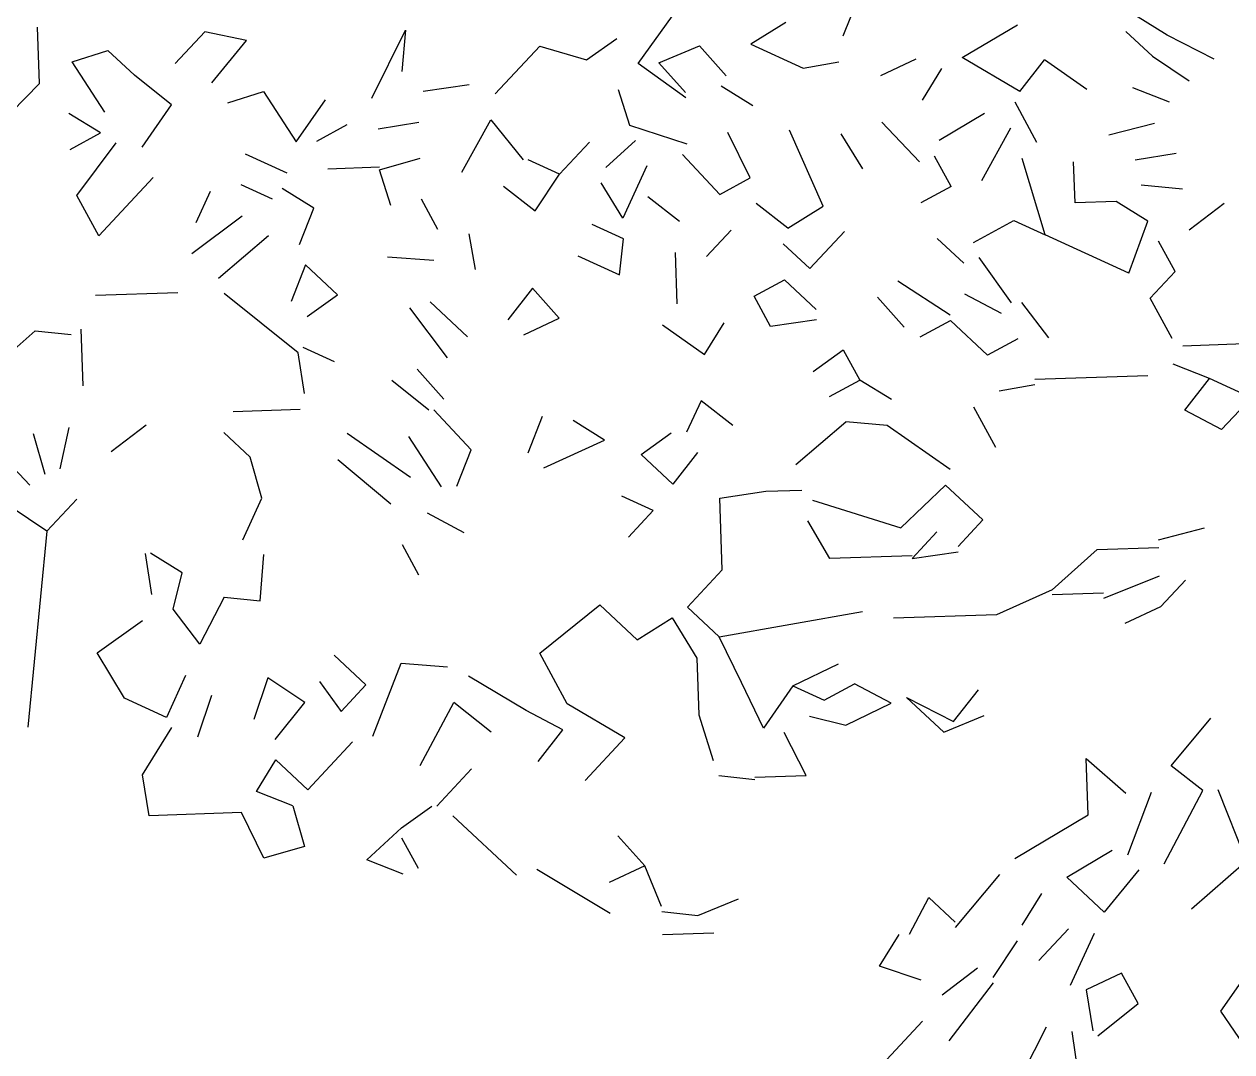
# Model space of a CAD drawing. Header units: metres. Extents: x 10 to 239, y 2 to 253.
# Drawn here: x 14.069 to 15.337, y 182.472 to 183.55 of the extents above; entities that cross this region are included whole.
import ezdxf

# ---------------------------------------------------------------- set-up
doc = ezdxf.new("R2010")
doc.units = ezdxf.units.M
doc.header["$MEASUREMENT"] = 0
doc.layers.add('bloques ARBOLES', color=7, linetype='Continuous', true_color=0xb8d897)

# ---------------------------------------------------------------- blocks, each defined once
blk = doc.blocks.new('arb-alz-77')
at = {"layer": 'bloques ARBOLES', "linetype": 'Continuous'}
for p, q in [((-3.4839, 6.1968), (-3.438, 6.3104)), ((-3.4839, 6.1968), (-3.438, 6.3104)), ((-3.4839, 6.1968), (-3.438, 6.3104)), ((-3.9801, 6.1302), (-3.8966, 6.2451)), ((-3.9801, 6.1302), (-3.8966, 6.2451)), ((-3.6221, 6.2295), (-3.7076, 6.1768)), ((-3.6221, 6.2295), (-3.7076, 6.1768)), ((-2.6992, 6.1984), (-2.7757, 6.2457)), ((-2.6992, 6.1984), (-2.7757, 6.2457)), ((-5.4293, 6.0812), (-5.434, 6.2182)), ((-5.4293, 6.0812), (-5.434, 6.2182)), ((-5.101, 6.1298), (-5.029, 6.2068)), ((-5.101, 6.1298), (-5.029, 6.2068)), ((-5.101, 6.1298), (-5.029, 6.2068)), ((-5.101, 6.1298), (-5.029, 6.2068)), ((-5.101, 6.1298), (-5.029, 6.2068)), ((-5.101, 6.1298), (-5.029, 6.2068)), ((-5.101, 6.1298), (-5.029, 6.2068)), ((-4.9285, 6.1854), (-5.029, 6.2068)), ((-4.9285, 6.1854), (-5.029, 6.2068)), ((-4.9285, 6.1854), (-5.029, 6.2068)), ((-4.9285, 6.1854), (-5.029, 6.2068)), ((-4.9285, 6.1854), (-5.029, 6.2068)), ((-4.9285, 6.1854), (-5.029, 6.2068)), ((-4.6248, 6.0461), (-4.5432, 6.2108)), ((-4.6248, 6.0461), (-4.5432, 6.2108)), ((-4.5432, 6.2108), (-4.5523, 6.1108)), ((-3.1957, 6.1442), (-3.0614, 6.2234)), ((-3.1957, 6.1442), (-3.0614, 6.2234)), ((-3.1957, 6.1442), (-3.0614, 6.2234)), ((-2.7349, 6.1474), (-2.7993, 6.2075)), ((-5.0122, 6.0829), (-4.9285, 6.1854)), ((-4.3262, 6.0562), (-4.218, 6.1719)), ((-4.3262, 6.0562), (-4.218, 6.1719)), ((-4.3262, 6.0562), (-4.218, 6.1719)), ((-4.218, 6.1719), (-4.1049, 6.1384)), ((-4.1049, 6.1384), (-4.0318, 6.1907)), ((-4.1049, 6.1384), (-4.0318, 6.1907)), ((-4.1049, 6.1384), (-4.0318, 6.1907)), ((-4.1049, 6.1384), (-4.0318, 6.1907)), ((-3.9303, 6.1318), (-3.8319, 6.1726)), ((-3.9303, 6.1318), (-3.8319, 6.1726)), ((-3.9303, 6.1318), (-3.8319, 6.1726)), ((-3.9303, 6.1318), (-3.8319, 6.1726)), ((-3.9303, 6.1318), (-3.8319, 6.1726)), ((-3.8319, 6.1726), (-3.7673, 6.1001)), ((-3.8319, 6.1726), (-3.7673, 6.1001)), ((-3.7076, 6.1768), (-3.5809, 6.1188)), ((-2.5852, 6.14), (-2.6992, 6.1984)), ((-2.5852, 6.14), (-2.6992, 6.1984)), ((-5.3501, 6.1337), (-5.264, 6.1617)), ((-5.3501, 6.1337), (-5.264, 6.1617)), ((-5.3501, 6.1337), (-5.264, 6.1617)), ((-5.1997, 6.1014), (-5.264, 6.1617)), ((-5.1997, 6.1014), (-5.264, 6.1617)), ((-5.1997, 6.1014), (-5.264, 6.1617)), ((-3.056, 6.0617), (-3.1957, 6.1442)), ((-3.056, 6.0617), (-3.1957, 6.1442)), ((-3.056, 6.0617), (-3.1957, 6.1442)), ((-3.056, 6.0617), (-3.1957, 6.1442)), ((-3.056, 6.0617), (-3.1957, 6.1442)), ((-2.7349, 6.1474), (-2.6457, 6.0882)), ((-2.7349, 6.1474), (-2.6457, 6.0882)), ((-5.2714, 6.0119), (-5.3501, 6.1337)), ((-5.2714, 6.0119), (-5.3501, 6.1337)), ((-5.2714, 6.0119), (-5.3501, 6.1337)), ((-5.2714, 6.0119), (-5.3501, 6.1337)), ((-5.2714, 6.0119), (-5.3501, 6.1337)), ((-3.865, 6.0469), (-3.9801, 6.1302)), ((-3.865, 6.0469), (-3.9801, 6.1302)), ((-3.865, 6.0469), (-3.9801, 6.1302)), ((-3.865, 6.0469), (-3.9801, 6.1302)), ((-3.8654, 6.0593), (-3.9303, 6.1318)), ((-3.5809, 6.1188), (-3.4943, 6.1342)), ((-3.5809, 6.1188), (-3.4943, 6.1342)), ((-3.5809, 6.1188), (-3.4943, 6.1342)), ((-3.5809, 6.1188), (-3.4943, 6.1342)), ((-3.5809, 6.1188), (-3.4943, 6.1342)), ((-3.5809, 6.1188), (-3.4943, 6.1342)), ((-3.3076, 6.1405), (-3.3936, 6.1001)), ((-3.3076, 6.1405), (-3.3936, 6.1001)), ((-3.2919, 6.0413), (-3.2446, 6.1177)), ((-3.2919, 6.0413), (-3.2446, 6.1177)), ((-3.2919, 6.0413), (-3.2446, 6.1177)), ((-3.2919, 6.0413), (-3.2446, 6.1177)), ((-3.056, 6.0617), (-2.9963, 6.1385)), ((-2.8941, 6.0672), (-2.9963, 6.1385)), ((-2.8941, 6.0672), (-2.9963, 6.1385)), ((-2.8941, 6.0672), (-2.9963, 6.1385)), ((-2.8941, 6.0672), (-2.9963, 6.1385)), ((-2.8941, 6.0672), (-2.9963, 6.1385)), ((-2.8941, 6.0672), (-2.9963, 6.1385)), ((-2.8941, 6.0672), (-2.9963, 6.1385)), ((-5.11, 6.0298), (-5.1997, 6.1014)), ((-5.11, 6.0298), (-5.1997, 6.1014)), ((-5.5559, 5.9524), (-5.4293, 6.0812)), ((-5.5559, 5.9524), (-5.4293, 6.0812)), ((-5.5559, 5.9524), (-5.4293, 6.0812)), ((-4.9732, 6.0344), (-4.8869, 6.0623)), ((-4.9732, 6.0344), (-4.8869, 6.0623)), ((-4.9732, 6.0344), (-4.8869, 6.0623)), ((-4.9732, 6.0344), (-4.8869, 6.0623)), ((-4.9732, 6.0344), (-4.8869, 6.0623)), ((-4.9732, 6.0344), (-4.8869, 6.0623)), ((-4.9732, 6.0344), (-4.8869, 6.0623)), ((-4.8869, 6.0623), (-4.8081, 5.9403)), ((-4.8869, 6.0623), (-4.8081, 5.9403)), ((-4.5008, 6.0627), (-4.3892, 6.079)), ((-4.5008, 6.0627), (-4.3892, 6.079)), ((-4.5008, 6.0627), (-4.3892, 6.079)), ((-3.9998, 5.98), (-4.0276, 6.0663)), ((-3.9998, 5.98), (-4.0276, 6.0663)), ((-3.9998, 5.98), (-4.0276, 6.0663)), ((-3.9998, 5.98), (-4.0276, 6.0663)), ((-3.9998, 5.98), (-4.0276, 6.0663)), ((-3.7025, 6.0274), (-3.7788, 6.0747)), ((-3.7025, 6.0274), (-3.7788, 6.0747)), ((-3.7025, 6.0274), (-3.7788, 6.0747)), ((-2.6938, 6.0366), (-2.7822, 6.071)), ((-5.1813, 5.9277), (-5.11, 6.0298)), ((-4.8081, 5.9403), (-4.7367, 6.0423)), ((-4.8081, 5.9403), (-4.7367, 6.0423)), ((-4.8081, 5.9403), (-4.7367, 6.0423)), ((-4.8081, 5.9403), (-4.7367, 6.0423)), ((-3.0144, 5.9386), (-3.0675, 6.0364)), ((-3.0144, 5.9386), (-3.0675, 6.0364)), ((-5.2821, 5.9617), (-5.3586, 6.0089)), ((-5.2821, 5.9617), (-5.3586, 6.0089)), ((-3.1412, 6.0089), (-3.2511, 5.9431)), ((-4.7584, 5.9419), (-4.6849, 5.9818)), ((-4.7584, 5.9419), (-4.6849, 5.9818)), ((-4.7584, 5.9419), (-4.6849, 5.9818)), ((-4.7584, 5.9419), (-4.6849, 5.9818)), ((-4.6099, 5.9719), (-4.5107, 5.9878)), ((-4.407, 5.8667), (-4.3366, 5.9936)), ((-4.407, 5.8667), (-4.3366, 5.9936)), ((-4.407, 5.8667), (-4.3366, 5.9936)), ((-4.407, 5.8667), (-4.3366, 5.9936)), ((-4.3366, 5.9936), (-4.2586, 5.8966)), ((-4.3366, 5.9936), (-4.2586, 5.8966)), ((-3.8612, 5.935), (-3.9998, 5.98)), ((-3.8612, 5.935), (-3.9998, 5.98)), ((-3.5324, 5.7842), (-3.6133, 5.9683)), ((-3.5324, 5.7842), (-3.6133, 5.9683)), ((-3.5324, 5.7842), (-3.6133, 5.9683)), ((-3.2992, 5.8916), (-3.3898, 5.9882)), ((-3.2992, 5.8916), (-3.3898, 5.9882)), ((-3.1483, 5.8469), (-3.0779, 5.9738)), ((-3.1483, 5.8469), (-3.0779, 5.9738)), ((-3.1483, 5.8469), (-3.0779, 5.9738)), ((-3.1483, 5.8469), (-3.0779, 5.9738)), ((-3.1483, 5.8469), (-3.0779, 5.9738)), ((-3.1483, 5.8469), (-3.0779, 5.9738)), ((-2.8407, 5.9569), (-2.7296, 5.9856)), ((-2.8407, 5.9569), (-2.7296, 5.9856)), ((-2.8407, 5.9569), (-2.7296, 5.9856)), ((-5.3556, 5.9218), (-5.2821, 5.9617)), ((-5.3393, 5.8103), (-5.244, 5.9379)), ((-5.3393, 5.8103), (-5.244, 5.9379)), ((-5.3393, 5.8103), (-5.244, 5.9379)), ((-4.1702, 5.8622), (-4.0981, 5.9394)), ((-4.1702, 5.8622), (-4.0981, 5.9394)), ((-4.1702, 5.8622), (-4.0981, 5.9394)), ((-4.1702, 5.8622), (-4.0981, 5.9394)), ((-4.1702, 5.8622), (-4.0981, 5.9394)), ((-4.1702, 5.8622), (-4.0981, 5.9394)), ((-4.1702, 5.8622), (-4.0981, 5.9394)), ((-4.1702, 5.8622), (-4.0981, 5.9394)), ((-4.0586, 5.8785), (-3.9861, 5.9432)), ((-4.0586, 5.8785), (-3.9861, 5.9432)), ((-3.709, 5.8529), (-3.7626, 5.9631)), ((-3.709, 5.8529), (-3.7626, 5.9631)), ((-3.4357, 5.8746), (-3.4885, 5.9599)), ((-3.4357, 5.8746), (-3.4885, 5.9599)), ((-4.9316, 5.9113), (-4.8304, 5.8649)), ((-3.7824, 5.813), (-3.8729, 5.9096)), ((-3.7824, 5.813), (-3.8729, 5.9096)), ((-2.7763, 5.8968), (-2.6772, 5.9125)), ((-2.7763, 5.8968), (-2.6772, 5.9125)), ((-4.6067, 5.8786), (-4.7311, 5.8743)), ((-4.6067, 5.8786), (-4.7311, 5.8743)), ((-4.6067, 5.8786), (-4.7311, 5.8743)), ((-4.6065, 5.8724), (-4.5078, 5.9006)), ((-4.1702, 5.8622), (-4.2461, 5.897)), ((-4.1702, 5.8622), (-4.2461, 5.897)), ((-4.1702, 5.8622), (-4.2461, 5.897)), ((-3.9591, 5.8819), (-4.0171, 5.7552)), ((-3.9591, 5.8819), (-4.0171, 5.7552)), ((-3.9591, 5.8819), (-4.0171, 5.7552)), ((-3.9591, 5.8819), (-4.0171, 5.7552)), ((-3.2225, 5.832), (-3.2624, 5.9053)), ((-3.2225, 5.832), (-3.2624, 5.9053)), ((-3.2225, 5.832), (-3.2624, 5.9053)), ((-3.2225, 5.832), (-3.2624, 5.9053)), ((-2.9944, 5.7151), (-3.0505, 5.9)), ((-2.9944, 5.7151), (-3.0505, 5.9)), ((-2.9944, 5.7151), (-3.0505, 5.9)), ((-2.9944, 5.7151), (-3.0505, 5.9)), ((-2.9222, 5.7922), (-2.9256, 5.8918)), ((-2.9222, 5.7922), (-2.9256, 5.8918)), ((-5.154, 5.8539), (-5.2862, 5.7124)), ((-5.154, 5.8539), (-5.2862, 5.7124)), ((-5.154, 5.8539), (-5.2862, 5.7124)), ((-5.154, 5.8539), (-5.2862, 5.7124)), ((-5.154, 5.8539), (-5.2862, 5.7124)), ((-4.5788, 5.7861), (-4.6065, 5.8724)), ((-4.5788, 5.7861), (-4.6065, 5.8724)), ((-4.5788, 5.7861), (-4.6065, 5.8724)), ((-4.5788, 5.7861), (-4.6065, 5.8724)), ((-4.5788, 5.7861), (-4.6065, 5.8724)), ((-4.2294, 5.773), (-4.1702, 5.8622)), ((-3.7824, 5.813), (-3.709, 5.8529)), ((-3.7824, 5.813), (-3.709, 5.8529)), ((-3.7824, 5.813), (-3.709, 5.8529)), ((-5.0506, 5.7453), (-5.0158, 5.8211)), ((-5.0506, 5.7453), (-5.0158, 5.8211)), ((-5.0506, 5.7453), (-5.0158, 5.8211)), ((-5.0506, 5.7453), (-5.0158, 5.8211)), ((-4.8657, 5.8014), (-4.9415, 5.8361)), ((-4.8657, 5.8014), (-4.9415, 5.8361)), ((-4.8657, 5.8014), (-4.9415, 5.8361)), ((-4.8657, 5.8014), (-4.9415, 5.8361)), ((-4.8657, 5.8014), (-4.9415, 5.8361)), ((-4.8657, 5.8014), (-4.9415, 5.8361)), ((-4.7653, 5.7798), (-4.8416, 5.827)), ((-4.3063, 5.8327), (-4.2294, 5.773)), ((-4.3063, 5.8327), (-4.2294, 5.773)), ((-4.3063, 5.8327), (-4.2294, 5.773)), ((-4.3063, 5.8327), (-4.2294, 5.773)), ((-4.0171, 5.7552), (-4.0698, 5.8407)), ((-4.0171, 5.7552), (-4.0698, 5.8407)), ((-4.0171, 5.7552), (-4.0698, 5.8407)), ((-4.0171, 5.7552), (-4.0698, 5.8407)), ((-4.0171, 5.7552), (-4.0698, 5.8407)), ((-3.2225, 5.832), (-3.2959, 5.7922)), ((-3.2225, 5.832), (-3.2959, 5.7922)), ((-3.2225, 5.832), (-3.2959, 5.7922)), ((-3.2225, 5.832), (-3.2959, 5.7922)), ((-2.6619, 5.826), (-2.7618, 5.835)), ((-2.6619, 5.826), (-2.7618, 5.835)), ((-2.6619, 5.826), (-2.7618, 5.835)), ((-2.6619, 5.826), (-2.7618, 5.835)), ((-2.6619, 5.826), (-2.7618, 5.835)), ((-2.6619, 5.826), (-2.7618, 5.835)), ((-5.2862, 5.7124), (-5.3393, 5.8103)), ((-5.2862, 5.7124), (-5.3393, 5.8103)), ((-4.4647, 5.7277), (-4.5045, 5.8011)), ((-3.8799, 5.7474), (-3.9566, 5.8071)), ((-3.6177, 5.7314), (-3.6946, 5.7911)), ((-3.6177, 5.7314), (-3.6946, 5.7911)), ((-3.6177, 5.7314), (-3.6946, 5.7911)), ((-2.8228, 5.7956), (-2.9222, 5.7922)), ((-2.8228, 5.7956), (-2.9222, 5.7922)), ((-2.8228, 5.7956), (-2.9222, 5.7922)), ((-2.7463, 5.7483), (-2.8228, 5.7956)), ((-2.6459, 5.7269), (-2.561, 5.7919)), ((-2.6459, 5.7269), (-2.561, 5.7919)), ((-5.0605, 5.6701), (-4.939, 5.7615)), ((-5.0605, 5.6701), (-4.939, 5.7615)), ((-5.0605, 5.6701), (-4.939, 5.7615)), ((-4.7998, 5.6915), (-4.7653, 5.7798)), ((-4.7998, 5.6915), (-4.7653, 5.7798)), ((-4.7998, 5.6915), (-4.7653, 5.7798)), ((-3.6177, 5.7314), (-3.5324, 5.7842)), ((-3.6177, 5.7314), (-3.5324, 5.7842)), ((-3.6177, 5.7314), (-3.5324, 5.7842)), ((-3.6177, 5.7314), (-3.5324, 5.7842)), ((-3.6177, 5.7314), (-3.5324, 5.7842)), ((-4.0154, 5.7054), (-4.0914, 5.7403)), ((-4.0154, 5.7054), (-4.0914, 5.7403)), ((-3.1681, 5.6968), (-3.0702, 5.7499)), ((-3.1681, 5.6968), (-3.0702, 5.7499)), ((-3.1681, 5.6968), (-3.0702, 5.7499)), ((-3.1681, 5.6968), (-3.0702, 5.7499)), ((-3.1681, 5.6968), (-3.0702, 5.7499)), ((-3.1681, 5.6968), (-3.0702, 5.7499)), ((-3.1681, 5.6968), (-3.0702, 5.7499)), ((-3.0702, 5.7499), (-2.9944, 5.7151)), ((-3.0702, 5.7499), (-2.9944, 5.7151)), ((-2.7919, 5.6222), (-2.7463, 5.7483)), ((-2.7919, 5.6222), (-2.7463, 5.7483)), ((-2.7919, 5.6222), (-2.7463, 5.7483)), ((-2.7919, 5.6222), (-2.7463, 5.7483)), ((-2.7919, 5.6222), (-2.7463, 5.7483)), ((-2.7919, 5.6222), (-2.7463, 5.7483)), ((-2.7919, 5.6222), (-2.7463, 5.7483)), ((-2.7919, 5.6222), (-2.7463, 5.7483)), ((-2.7919, 5.6222), (-2.7463, 5.7483)), ((-2.7919, 5.6222), (-2.7463, 5.7483)), ((-2.7919, 5.6222), (-2.7463, 5.7483)), ((-4.9962, 5.61), (-4.8752, 5.7139)), ((-4.9962, 5.61), (-4.8752, 5.7139)), ((-4.9962, 5.61), (-4.8752, 5.7139)), ((-4.3742, 5.631), (-4.3895, 5.7177)), ((-4.3742, 5.631), (-4.3895, 5.7177)), ((-4.3742, 5.631), (-4.3895, 5.7177)), ((-4.3742, 5.631), (-4.3895, 5.7177)), ((-4.3742, 5.631), (-4.3895, 5.7177)), ((-4.3742, 5.631), (-4.3895, 5.7177)), ((-4.3742, 5.631), (-4.3895, 5.7177)), ((-4.3742, 5.631), (-4.3895, 5.7177)), ((-4.025, 5.618), (-4.0154, 5.7054)), ((-4.025, 5.618), (-4.0154, 5.7054)), ((-4.025, 5.618), (-4.0154, 5.7054)), ((-4.025, 5.618), (-4.0154, 5.7054)), ((-4.025, 5.618), (-4.0154, 5.7054)), ((-3.8147, 5.6625), (-3.7546, 5.7268)), ((-3.8147, 5.6625), (-3.7546, 5.7268)), ((-3.8147, 5.6625), (-3.7546, 5.7268)), ((-3.8147, 5.6625), (-3.7546, 5.7268)), ((-3.8147, 5.6625), (-3.7546, 5.7268)), ((-3.5645, 5.6335), (-3.4805, 5.7236)), ((-3.5645, 5.6335), (-3.4805, 5.7236)), ((-3.5645, 5.6335), (-3.4805, 5.7236)), ((-3.5645, 5.6335), (-3.4805, 5.7236)), ((-3.1913, 5.6462), (-3.2557, 5.7062)), ((-3.1913, 5.6462), (-3.2557, 5.7062)), ((-3.1913, 5.6462), (-3.2557, 5.7062)), ((-3.1913, 5.6462), (-3.2557, 5.7062)), ((-2.7919, 5.6222), (-2.9944, 5.7151)), ((-2.7919, 5.6222), (-2.9944, 5.7151)), ((-2.7919, 5.6222), (-2.9944, 5.7151)), ((-3.6289, 5.6937), (-3.5645, 5.6335)), ((-3.6289, 5.6937), (-3.5645, 5.6335)), ((-2.68, 5.626), (-2.7199, 5.6995)), ((-4.4746, 5.6527), (-4.587, 5.6613)), ((-4.1261, 5.6644), (-4.025, 5.618)), ((-3.8856, 5.548), (-3.8898, 5.6724)), ((-3.8856, 5.548), (-3.8898, 5.6724)), ((-3.8856, 5.548), (-3.8898, 5.6724)), ((-3.8856, 5.548), (-3.8898, 5.6724)), ((-3.8856, 5.548), (-3.8898, 5.6724)), ((-3.0759, 5.5504), (-3.1544, 5.6599)), ((-3.0759, 5.5504), (-3.1544, 5.6599)), ((-4.7855, 5.6422), (-4.8199, 5.5537)), ((-4.7855, 5.6422), (-4.8199, 5.5537)), ((-4.7084, 5.5699), (-4.7855, 5.6422)), ((-4.7084, 5.5699), (-4.7855, 5.6422)), ((-2.74, 5.5617), (-2.68, 5.626)), ((-4.2356, 5.5859), (-4.2953, 5.5092)), ((-4.2356, 5.5859), (-4.2953, 5.5092)), ((-4.1709, 5.5134), (-4.2356, 5.5859)), ((-3.6994, 5.5667), (-3.626, 5.6065)), ((-3.6994, 5.5667), (-3.626, 5.6065)), ((-3.6994, 5.5667), (-3.626, 5.6065)), ((-3.626, 5.6065), (-3.5488, 5.5344)), ((-3.626, 5.6065), (-3.5488, 5.5344)), ((-3.626, 5.6065), (-3.5488, 5.5344)), ((-3.626, 5.6065), (-3.5488, 5.5344)), ((-3.2244, 5.5205), (-3.3517, 5.6033)), ((-3.2244, 5.5205), (-3.3517, 5.6033)), ((-5.2938, 5.5689), (-5.0947, 5.5756)), ((-4.8033, 5.4297), (-4.9826, 5.5732)), ((-4.8033, 5.4297), (-4.9826, 5.5732)), ((-4.8033, 5.4297), (-4.9826, 5.5732)), ((-4.8033, 5.4297), (-4.9826, 5.5732)), ((-4.8033, 5.4297), (-4.9826, 5.5732)), ((-4.7813, 5.5177), (-4.7084, 5.5699)), ((-4.7813, 5.5177), (-4.7084, 5.5699)), ((-3.6595, 5.4932), (-3.6994, 5.5667)), ((-3.6595, 5.4932), (-3.6994, 5.5667)), ((-3.6595, 5.4932), (-3.6994, 5.5667)), ((-3.3356, 5.4917), (-3.4003, 5.5645)), ((-3.3356, 5.4917), (-3.4003, 5.5645)), ((-3.3356, 5.4917), (-3.4003, 5.5645)), ((-3.3356, 5.4917), (-3.4003, 5.5645)), ((-3.3356, 5.4917), (-3.4003, 5.5645)), ((-3.3356, 5.4917), (-3.4003, 5.5645)), ((-3.1001, 5.5247), (-3.1888, 5.5715)), ((-3.1001, 5.5247), (-3.1888, 5.5715)), ((-3.1001, 5.5247), (-3.1888, 5.5715)), ((-3.1001, 5.5247), (-3.1888, 5.5715)), ((-3.1001, 5.5247), (-3.1888, 5.5715)), ((-2.6869, 5.4638), (-2.74, 5.5617)), ((-2.6869, 5.4638), (-2.74, 5.5617)), ((-2.6869, 5.4638), (-2.74, 5.5617)), ((-4.4417, 5.417), (-4.5329, 5.5386)), ((-4.4417, 5.417), (-4.5329, 5.5386)), ((-4.4417, 5.417), (-4.5329, 5.5386)), ((-4.4836, 5.5527), (-4.3936, 5.4685)), ((-4.4836, 5.5527), (-4.3936, 5.4685)), ((-2.986, 5.4662), (-3.0511, 5.5512)), ((-4.2567, 5.4731), (-4.1709, 5.5134)), ((-4.2567, 5.4731), (-4.1709, 5.5134)), ((-3.8191, 5.4256), (-3.7718, 5.502)), ((-3.8191, 5.4256), (-3.7718, 5.502)), ((-3.548, 5.5096), (-3.6595, 5.4932)), ((-3.548, 5.5096), (-3.6595, 5.4932)), ((-3.2974, 5.4683), (-3.2241, 5.5079)), ((-3.2974, 5.4683), (-3.2241, 5.5079)), ((-3.2974, 5.4683), (-3.2241, 5.5079)), ((-3.134, 5.4239), (-3.2241, 5.5079)), ((-3.134, 5.4239), (-3.2241, 5.5079)), ((-3.134, 5.4239), (-3.2241, 5.5079)), ((-5.5129, 5.4182), (-5.4403, 5.483)), ((-5.4403, 5.483), (-5.3529, 5.4735)), ((-5.4403, 5.483), (-5.3529, 5.4735)), ((-5.4403, 5.483), (-5.3529, 5.4735)), ((-5.4403, 5.483), (-5.3529, 5.4735)), ((-5.4403, 5.483), (-5.3529, 5.4735)), ((-5.3237, 5.35), (-5.3284, 5.4867)), ((-5.3237, 5.35), (-5.3284, 5.4867)), ((-5.3237, 5.35), (-5.3284, 5.4867)), ((-3.9213, 5.497), (-3.8191, 5.4256)), ((-4.7153, 5.4077), (-4.7913, 5.4426)), ((-4.7153, 5.4077), (-4.7913, 5.4426)), ((-4.7153, 5.4077), (-4.7913, 5.4426)), ((-3.0606, 5.4637), (-3.134, 5.4239)), ((-2.5121, 5.4511), (-2.6614, 5.446)), ((-2.5121, 5.4511), (-2.6614, 5.446)), ((-4.7876, 5.3307), (-4.8033, 5.4297)), ((-4.7876, 5.3307), (-4.8033, 5.4297)), ((-4.7876, 5.3307), (-4.8033, 5.4297)), ((-4.7876, 5.3307), (-4.8033, 5.4297)), ((-4.7876, 5.3307), (-4.8033, 5.4297)), ((-3.5562, 5.3847), (-3.4833, 5.4369)), ((-3.4833, 5.4369), (-3.4434, 5.3636)), ((-3.4833, 5.4369), (-3.4434, 5.3636)), ((-3.4833, 5.4369), (-3.4434, 5.3636)), ((-3.4833, 5.4369), (-3.4434, 5.3636)), ((-4.5155, 5.3896), (-4.4508, 5.3171)), ((-4.5155, 5.3896), (-4.4508, 5.3171)), ((-4.5155, 5.3896), (-4.4508, 5.3171)), ((-2.5966, 5.3673), (-2.6848, 5.4017)), ((-4.4872, 5.2909), (-4.5768, 5.3627)), ((-4.4872, 5.2909), (-4.5768, 5.3627)), ((-3.5168, 5.3237), (-3.4434, 5.3636)), ((-3.5168, 5.3237), (-3.4434, 5.3636)), ((-3.5168, 5.3237), (-3.4434, 5.3636)), ((-3.5168, 5.3237), (-3.4434, 5.3636)), ((-3.367, 5.3163), (-3.4434, 5.3636)), ((-3.367, 5.3163), (-3.4434, 5.3636)), ((-3.367, 5.3163), (-3.4434, 5.3636)), ((-3.1061, 5.3377), (-3.0196, 5.3529)), ((-3.1061, 5.3377), (-3.0196, 5.3529)), ((-3.1061, 5.3377), (-3.0196, 5.3529)), ((-3.1061, 5.3377), (-3.0196, 5.3529)), ((-3.1061, 5.3377), (-3.0196, 5.3529)), ((-3.1061, 5.3377), (-3.0196, 5.3529)), ((-3.1061, 5.3377), (-3.0196, 5.3529)), ((-3.02, 5.3655), (-2.7463, 5.3747)), ((-3.02, 5.3655), (-2.7463, 5.3747)), ((-3.02, 5.3655), (-2.7463, 5.3747)), ((-3.02, 5.3655), (-2.7463, 5.3747)), ((-3.02, 5.3655), (-2.7463, 5.3747)), ((-2.6562, 5.2906), (-2.5966, 5.3673)), ((-2.6562, 5.2906), (-2.5966, 5.3673)), ((-2.6562, 5.2906), (-2.5966, 5.3673)), ((-2.6562, 5.2906), (-2.5966, 5.3673)), ((-2.6562, 5.2906), (-2.5966, 5.3673)), ((-2.6562, 5.2906), (-2.5966, 5.3673)), ((-2.6562, 5.2906), (-2.5966, 5.3673)), ((-2.6562, 5.2906), (-2.5966, 5.3673)), ((-2.4952, 5.3209), (-2.5966, 5.3673)), ((-4.9605, 5.2874), (-4.7987, 5.2929)), ((-4.9605, 5.2874), (-4.7987, 5.2929)), ((-4.9605, 5.2874), (-4.7987, 5.2929)), ((-4.9605, 5.2874), (-4.7987, 5.2929)), ((-4.9605, 5.2874), (-4.7987, 5.2929)), ((-3.8278, 5.3133), (-3.8627, 5.2374)), ((-3.8278, 5.3133), (-3.8627, 5.2374)), ((-3.8278, 5.3133), (-3.8627, 5.2374)), ((-3.8278, 5.3133), (-3.8627, 5.2374)), ((-3.7511, 5.2535), (-3.8278, 5.3133)), ((-3.114, 5.2004), (-3.1671, 5.2982)), ((-3.114, 5.2004), (-3.1671, 5.2982)), ((-2.4952, 5.3209), (-2.5674, 5.2437)), ((-2.4952, 5.3209), (-2.5674, 5.2437)), ((-4.3843, 5.1947), (-4.4748, 5.2914)), ((-4.3843, 5.1947), (-4.4748, 5.2914)), ((-4.2127, 5.2754), (-4.2471, 5.187)), ((-4.0613, 5.2182), (-4.1376, 5.2655)), ((-2.5674, 5.2437), (-2.6562, 5.2906)), ((-2.5674, 5.2437), (-2.6562, 5.2906)), ((-2.5674, 5.2437), (-2.6562, 5.2906)), ((-2.5674, 5.2437), (-2.6562, 5.2906)), ((-2.5674, 5.2437), (-2.6562, 5.2906)), ((-5.3793, 5.1487), (-5.3578, 5.2491)), ((-5.3793, 5.1487), (-5.3578, 5.2491)), ((-5.3793, 5.1487), (-5.3578, 5.2491)), ((-5.2561, 5.1903), (-5.1711, 5.2555)), ((-5.2561, 5.1903), (-5.1711, 5.2555)), ((-4.9193, 5.1767), (-4.9836, 5.2369)), ((-4.9193, 5.1767), (-4.9836, 5.2369)), ((-4.5315, 5.1275), (-4.6846, 5.2345)), ((-3.9729, 5.1838), (-3.8999, 5.2361)), ((-3.5984, 5.1591), (-3.4773, 5.2628)), ((-3.5984, 5.1591), (-3.4773, 5.2628)), ((-3.3774, 5.2538), (-3.4773, 5.2628)), ((-3.2243, 5.1469), (-3.3774, 5.2538)), ((-3.2243, 5.1469), (-3.3774, 5.2538)), ((-3.2243, 5.1469), (-3.3774, 5.2538)), ((-3.2243, 5.1469), (-3.3774, 5.2538)), ((-3.2243, 5.1469), (-3.3774, 5.2538)), ((-3.2243, 5.1469), (-3.3774, 5.2538)), ((-3.2243, 5.1469), (-3.3774, 5.2538)), ((-3.2243, 5.1469), (-3.3774, 5.2538)), ((-3.2243, 5.1469), (-3.3774, 5.2538)), ((-3.2243, 5.1469), (-3.3774, 5.2538)), ((-5.4526, 5.1089), (-5.556, 5.2175)), ((-5.4526, 5.1089), (-5.556, 5.2175)), ((-5.4161, 5.135), (-5.4444, 5.2338)), ((-5.4161, 5.135), (-5.4444, 5.2338)), ((-4.456, 5.1053), (-4.5349, 5.2271)), ((-4.456, 5.1053), (-4.5349, 5.2271)), ((-4.456, 5.1053), (-4.5349, 5.2271)), ((-4.456, 5.1053), (-4.5349, 5.2271)), ((-4.456, 5.1053), (-4.5349, 5.2271)), ((-4.2085, 5.151), (-4.0613, 5.2182)), ((-4.2085, 5.151), (-4.0613, 5.2182)), ((-4.8912, 5.0781), (-4.9193, 5.1767)), ((-4.8912, 5.0781), (-4.9193, 5.1767)), ((-4.4187, 5.1065), (-4.3843, 5.1947)), ((-4.4187, 5.1065), (-4.3843, 5.1947)), ((-4.4187, 5.1065), (-4.3843, 5.1947)), ((-3.8958, 5.1118), (-3.9729, 5.1838)), ((-3.8958, 5.1118), (-3.9729, 5.1838)), ((-3.8958, 5.1118), (-3.9729, 5.1838)), ((-3.8958, 5.1118), (-3.9729, 5.1838)), ((-3.8958, 5.1118), (-3.9729, 5.1838)), ((-3.836, 5.1885), (-3.8958, 5.1118)), ((-3.836, 5.1885), (-3.8958, 5.1118)), ((-4.7073, 5.1715), (-4.5792, 5.0637)), ((-3.7826, 5.0781), (-3.671, 5.0943)), ((-3.7826, 5.0781), (-3.671, 5.0943)), ((-3.7826, 5.0781), (-3.671, 5.0943)), ((-3.7826, 5.0781), (-3.671, 5.0943)), ((-3.7826, 5.0781), (-3.671, 5.0943)), ((-3.7826, 5.0781), (-3.671, 5.0943)), ((-3.671, 5.0943), (-3.5839, 5.0973)), ((-3.3441, 5.0056), (-3.2355, 5.109)), ((-3.3441, 5.0056), (-3.2355, 5.109)), ((-3.1454, 5.0249), (-3.2355, 5.109)), ((-3.1454, 5.0249), (-3.2355, 5.109)), ((-5.4114, 4.9981), (-5.3394, 5.0754)), ((-5.4114, 4.9981), (-5.3394, 5.0754)), ((-5.4114, 4.9981), (-5.3394, 5.0754)), ((-5.4114, 4.9981), (-5.3394, 5.0754)), ((-4.9376, 4.9768), (-4.8912, 5.0781)), ((-4.9376, 4.9768), (-4.8912, 5.0781)), ((-4.9376, 4.9768), (-4.8912, 5.0781)), ((-3.9435, 5.0477), (-4.0194, 5.0826)), ((-3.7766, 4.904), (-3.7826, 5.0781)), ((-3.558, 5.0732), (-3.3441, 5.0056)), ((-3.558, 5.0732), (-3.3441, 5.0056)), ((-5.4114, 4.9981), (-5.5007, 5.0575)), ((-5.4114, 4.9981), (-5.5007, 5.0575)), ((-4.4912, 5.0418), (-4.4024, 4.9949)), ((-4.4912, 5.0418), (-4.4024, 4.9949)), ((-4.0035, 4.9834), (-3.9435, 5.0477)), ((-3.516, 4.9315), (-3.569, 5.0231)), ((-3.516, 4.9315), (-3.569, 5.0231)), ((-3.516, 4.9315), (-3.569, 5.0231)), ((-3.516, 4.9315), (-3.569, 5.0231)), ((-3.516, 4.9315), (-3.569, 5.0231)), ((-3.516, 4.9315), (-3.569, 5.0231)), ((-3.516, 4.9315), (-3.569, 5.0231)), ((-3.516, 4.9315), (-3.569, 5.0231)), ((-3.516, 4.9315), (-3.569, 5.0231)), ((-3.516, 4.9315), (-3.569, 5.0231)), ((-3.516, 4.9315), (-3.569, 5.0231)), ((-3.516, 4.9315), (-3.569, 5.0231)), ((-3.516, 4.9315), (-3.569, 5.0231)), ((-3.516, 4.9315), (-3.569, 5.0231)), ((-3.516, 4.9315), (-3.569, 5.0231)), ((-3.516, 4.9315), (-3.569, 5.0231)), ((-3.2055, 4.9605), (-3.1454, 5.0249)), ((-3.2055, 4.9605), (-3.1454, 5.0249)), ((-3.2055, 4.9605), (-3.1454, 5.0249)), ((-3.2055, 4.9605), (-3.1454, 5.0249)), ((-2.7203, 4.9769), (-2.6092, 5.0056)), ((-5.4114, 4.9981), (-5.4577, 4.5233)), ((-5.4114, 4.9981), (-5.4577, 4.5233)), ((-5.4114, 4.9981), (-5.4577, 4.5233)), ((-5.4114, 4.9981), (-5.4577, 4.5233)), ((-5.4114, 4.9981), (-5.4577, 4.5233)), ((-5.4114, 4.9981), (-5.4577, 4.5233)), ((-3.3166, 4.9319), (-3.2566, 4.9962)), ((-3.3166, 4.9319), (-3.2566, 4.9962)), ((-3.3166, 4.9319), (-3.2566, 4.9962)), ((-5.1573, 4.8448), (-5.173, 4.9439)), ((-5.0842, 4.8971), (-5.1606, 4.9443)), ((-5.0842, 4.8971), (-5.1606, 4.9443)), ((-5.0842, 4.8971), (-5.1606, 4.9443)), ((-5.0842, 4.8971), (-5.1606, 4.9443)), ((-4.5111, 4.8916), (-4.551, 4.965)), ((-3.3166, 4.9319), (-3.2052, 4.9481)), ((-3.3166, 4.9319), (-3.2052, 4.9481)), ((-2.9778, 4.8561), (-2.8689, 4.9533)), ((-2.9778, 4.8561), (-2.8689, 4.9533)), ((-2.9778, 4.8561), (-2.8689, 4.9533)), ((-2.9778, 4.8561), (-2.8689, 4.9533)), ((-2.8689, 4.9533), (-2.7196, 4.9584)), ((-2.8689, 4.9533), (-2.7196, 4.9584)), ((-4.8952, 4.8288), (-4.8865, 4.9411)), ((-4.8952, 4.8288), (-4.8865, 4.9411)), ((-3.3169, 4.9382), (-3.516, 4.9315)), ((-5.1062, 4.8093), (-5.0842, 4.8971)), ((-5.1062, 4.8093), (-5.0842, 4.8971)), ((-5.1062, 4.8093), (-5.0842, 4.8971)), ((-5.1062, 4.8093), (-5.0842, 4.8971)), ((-5.1062, 4.8093), (-5.0842, 4.8971)), ((-5.1062, 4.8093), (-5.0842, 4.8971)), ((-5.1062, 4.8093), (-5.0842, 4.8971)), ((-5.1062, 4.8093), (-5.0842, 4.8971)), ((-5.1062, 4.8093), (-5.0842, 4.8971)), ((-5.1062, 4.8093), (-5.0842, 4.8971)), ((-3.8607, 4.8138), (-3.7766, 4.904)), ((-3.8607, 4.8138), (-3.7766, 4.904)), ((-2.8526, 4.8355), (-2.7174, 4.8899)), ((-2.8526, 4.8355), (-2.7174, 4.8899)), ((-2.9778, 4.8561), (-3.1128, 4.7956)), ((-2.9778, 4.8561), (-3.1128, 4.7956)), ((-2.9778, 4.8561), (-3.1128, 4.7956)), ((-2.9778, 4.8561), (-3.1128, 4.7956)), ((-2.9778, 4.8561), (-3.1128, 4.7956)), ((-2.9778, 4.8561), (-3.1128, 4.7956)), ((-2.9778, 4.8561), (-3.1128, 4.7956)), ((-2.7149, 4.8152), (-2.6548, 4.8796)), ((-2.7149, 4.8152), (-2.6548, 4.8796)), ((-2.7149, 4.8152), (-2.6548, 4.8796)), ((-2.7149, 4.8152), (-2.6548, 4.8796)), ((-4.9827, 4.8382), (-5.041, 4.7241)), ((-4.9827, 4.8382), (-5.041, 4.7241)), ((-4.9827, 4.8382), (-5.041, 4.7241)), ((-4.9827, 4.8382), (-4.8952, 4.8288)), ((-4.9827, 4.8382), (-4.8952, 4.8288)), ((-4.9827, 4.8382), (-4.8952, 4.8288)), ((-4.9827, 4.8382), (-4.8952, 4.8288)), ((-2.853, 4.8479), (-2.9774, 4.8437)), ((-2.853, 4.8479), (-2.9774, 4.8437)), ((-2.853, 4.8479), (-2.9774, 4.8437)), ((-2.853, 4.8479), (-2.9774, 4.8437)), ((-2.853, 4.8479), (-2.9774, 4.8437)), ((-5.041, 4.7241), (-5.1062, 4.8093)), ((-5.041, 4.7241), (-5.1062, 4.8093)), ((-5.041, 4.7241), (-5.1062, 4.8093)), ((-4.2183, 4.7021), (-4.0727, 4.8192)), ((-4.2183, 4.7021), (-4.0727, 4.8192)), ((-4.0727, 4.8192), (-3.9826, 4.7351)), ((-4.0727, 4.8192), (-3.9826, 4.7351)), ((-3.7836, 4.7418), (-3.8607, 4.8138)), ((-3.7836, 4.7418), (-3.8607, 4.8138)), ((-3.7836, 4.7418), (-3.8607, 4.8138)), ((-3.7836, 4.7418), (-3.8607, 4.8138)), ((-3.7836, 4.7418), (-3.8607, 4.8138)), ((-3.7836, 4.7418), (-3.8607, 4.8138)), ((-3.7836, 4.7418), (-3.4369, 4.8033)), ((-3.1128, 4.7956), (-3.3617, 4.7872)), ((-3.1128, 4.7956), (-3.3617, 4.7872)), ((-3.1128, 4.7956), (-3.3617, 4.7872)), ((-2.8007, 4.775), (-2.7149, 4.8152)), ((-2.8007, 4.775), (-2.7149, 4.8152)), ((-2.8007, 4.775), (-2.7149, 4.8152)), ((-2.8007, 4.775), (-2.7149, 4.8152)), ((-2.8007, 4.775), (-2.7149, 4.8152)), ((-2.8007, 4.775), (-2.7149, 4.8152)), ((-2.8007, 4.775), (-2.7149, 4.8152)), ((-2.8007, 4.775), (-2.7149, 4.8152)), ((-2.8007, 4.775), (-2.7149, 4.8152)), ((-5.2895, 4.7034), (-5.18, 4.7818)), ((-5.2895, 4.7034), (-5.18, 4.7818)), ((-5.2895, 4.7034), (-5.18, 4.7818)), ((-3.9826, 4.7351), (-3.8973, 4.7877)), ((-3.9826, 4.7351), (-3.8973, 4.7877)), ((-3.9826, 4.7351), (-3.8973, 4.7877)), ((-3.8973, 4.7877), (-3.8378, 4.6902)), ((-3.8973, 4.7877), (-3.8378, 4.6902)), ((-3.8973, 4.7877), (-3.8378, 4.6902)), ((-3.8973, 4.7877), (-3.8378, 4.6902)), ((-3.73, 4.6315), (-3.7836, 4.7418)), ((-3.73, 4.6315), (-3.7836, 4.7418)), ((-3.73, 4.6315), (-3.7836, 4.7418)), ((-3.73, 4.6315), (-3.7836, 4.7418)), ((-5.2235, 4.5935), (-5.2895, 4.7034)), ((-5.2235, 4.5935), (-5.2895, 4.7034)), ((-5.2235, 4.5935), (-5.2895, 4.7034)), ((-5.2235, 4.5935), (-5.2895, 4.7034)), ((-4.6391, 4.6257), (-4.7163, 4.6978)), ((-4.6391, 4.6257), (-4.7163, 4.6978)), ((-4.1518, 4.5798), (-4.2183, 4.7021)), ((-4.1518, 4.5798), (-4.2183, 4.7021)), ((-4.1518, 4.5798), (-4.2183, 4.7021)), ((-4.1518, 4.5798), (-4.2183, 4.7021)), ((-4.1518, 4.5798), (-4.2183, 4.7021)), ((-4.1518, 4.5798), (-4.2183, 4.7021)), ((-4.1518, 4.5798), (-4.2183, 4.7021)), ((-3.8378, 4.6902), (-3.8333, 4.5532)), ((-3.8378, 4.6902), (-3.8333, 4.5532)), ((-3.8378, 4.6902), (-3.8333, 4.5532)), ((-3.8378, 4.6902), (-3.8333, 4.5532)), ((-3.8378, 4.6902), (-3.8333, 4.5532)), ((-3.8378, 4.6902), (-3.8333, 4.5532)), ((-3.8378, 4.6902), (-3.8333, 4.5532)), ((-4.6224, 4.5017), (-4.5537, 4.6784)), ((-4.6224, 4.5017), (-4.5537, 4.6784)), ((-4.5537, 4.6784), (-4.4413, 4.6698)), ((-4.5537, 4.6784), (-4.4413, 4.6698)), ((-4.5537, 4.6784), (-4.4413, 4.6698)), ((-4.5537, 4.6784), (-4.4413, 4.6698)), ((-4.5537, 4.6784), (-4.4413, 4.6698)), ((-4.5537, 4.6784), (-4.4413, 4.6698)), ((-4.5537, 4.6784), (-4.4413, 4.6698)), ((-4.5537, 4.6784), (-4.4413, 4.6698)), ((-4.5537, 4.6784), (-4.4413, 4.6698)), ((-3.6052, 4.6233), (-3.495, 4.6767)), ((-3.6052, 4.6233), (-3.495, 4.6767)), ((-3.6052, 4.6233), (-3.495, 4.6767)), ((-3.6052, 4.6233), (-3.495, 4.6767)), ((-3.6052, 4.6233), (-3.495, 4.6767)), ((-5.0758, 4.6483), (-5.1222, 4.5471)), ((-5.0758, 4.6483), (-5.1222, 4.5471)), ((-4.8765, 4.6426), (-4.9103, 4.5418)), ((-4.7872, 4.5834), (-4.8765, 4.6426)), ((-4.7514, 4.6343), (-4.6993, 4.5614)), ((-4.6993, 4.5614), (-4.6391, 4.6257)), ((-4.2509, 4.5641), (-4.3907, 4.6465)), ((-4.2509, 4.5641), (-4.3907, 4.6465)), ((-4.2509, 4.5641), (-4.3907, 4.6465)), ((-3.6766, 4.5213), (-3.73, 4.6315)), ((-3.6766, 4.5213), (-3.73, 4.6315)), ((-3.6766, 4.5213), (-3.73, 4.6315)), ((-3.6766, 4.5213), (-3.73, 4.6315)), ((-3.6766, 4.5213), (-3.73, 4.6315)), ((-3.6766, 4.5213), (-3.73, 4.6315)), ((-3.6766, 4.5213), (-3.73, 4.6315)), ((-3.6766, 4.5213), (-3.73, 4.6315)), ((-3.6766, 4.5213), (-3.73, 4.6315)), ((-3.6766, 4.5213), (-3.73, 4.6315)), ((-3.6052, 4.6233), (-3.6766, 4.5213)), ((-3.6052, 4.6233), (-3.6766, 4.5213)), ((-3.6052, 4.6233), (-3.5293, 4.5884)), ((-3.6052, 4.6233), (-3.5293, 4.5884)), ((-3.5293, 4.5884), (-3.4559, 4.6283)), ((-3.5293, 4.5884), (-3.4559, 4.6283)), ((-3.5293, 4.5884), (-3.4559, 4.6283)), ((-3.3671, 4.5814), (-3.4559, 4.6283)), ((-3.3671, 4.5814), (-3.4559, 4.6283)), ((-5.1222, 4.5471), (-5.2235, 4.5935)), ((-5.1222, 4.5471), (-5.2235, 4.5935)), ((-5.1222, 4.5471), (-5.2235, 4.5935)), ((-5.1222, 4.5471), (-5.2235, 4.5935)), ((-5.0459, 4.4998), (-5.012, 4.6006)), ((-5.0459, 4.4998), (-5.012, 4.6006)), ((-5.0459, 4.4998), (-5.012, 4.6006)), ((-5.0459, 4.4998), (-5.012, 4.6006)), ((-3.3303, 4.5951), (-3.2162, 4.5368)), ((-3.3303, 4.5951), (-3.2402, 4.511)), ((-3.3303, 4.5951), (-3.2402, 4.511)), ((-3.3303, 4.5951), (-3.2162, 4.5368)), ((-3.3303, 4.5951), (-3.2402, 4.511)), ((-3.3303, 4.5951), (-3.2162, 4.5368)), ((-3.3303, 4.5951), (-3.2402, 4.511)), ((-3.3303, 4.5951), (-3.2402, 4.511)), ((-3.2162, 4.5368), (-3.1564, 4.6135)), ((-3.2162, 4.5368), (-3.1564, 4.6135)), ((-3.2162, 4.5368), (-3.1564, 4.6135)), ((-4.8589, 4.4937), (-4.7872, 4.5834)), ((-4.508, 4.4309), (-4.426, 4.583)), ((-4.508, 4.4309), (-4.426, 4.583)), ((-4.508, 4.4309), (-4.426, 4.583)), ((-4.508, 4.4309), (-4.426, 4.583)), ((-4.508, 4.4309), (-4.426, 4.583)), ((-4.3363, 4.5113), (-4.426, 4.583)), ((-4.3363, 4.5113), (-4.426, 4.583)), ((-4.3363, 4.5113), (-4.426, 4.583)), ((-4.3363, 4.5113), (-4.426, 4.583)), ((-4.3363, 4.5113), (-4.426, 4.583)), ((-4.3363, 4.5113), (-4.426, 4.583)), ((-4.1622, 4.5173), (-4.2509, 4.5641)), ((-4.1622, 4.5173), (-4.2509, 4.5641)), ((-4.012, 4.4973), (-4.1518, 4.5798)), ((-4.012, 4.4973), (-4.1518, 4.5798)), ((-3.4774, 4.528), (-3.3671, 4.5814)), ((-3.4774, 4.528), (-3.3671, 4.5814)), ((-3.4774, 4.528), (-3.3671, 4.5814)), ((-3.4774, 4.528), (-3.3671, 4.5814)), ((-3.4774, 4.528), (-3.3671, 4.5814)), ((-3.4774, 4.528), (-3.3671, 4.5814)), ((-3.4774, 4.528), (-3.3671, 4.5814)), ((-3.4774, 4.528), (-3.3671, 4.5814)), ((-3.4774, 4.528), (-3.3671, 4.5814)), ((-3.4774, 4.528), (-3.3671, 4.5814)), ((-3.8333, 4.5532), (-3.7984, 4.4423)), ((-3.8333, 4.5532), (-3.7984, 4.4423)), ((-3.5653, 4.5499), (-3.4774, 4.528)), ((-3.5653, 4.5499), (-3.4774, 4.528)), ((-3.2402, 4.511), (-3.1419, 4.5517)), ((-2.6894, 4.4299), (-2.5936, 4.5452)), ((-2.6894, 4.4299), (-2.5936, 4.5452)), ((-2.6894, 4.4299), (-2.5936, 4.5452)), ((-5.1799, 4.4082), (-5.109, 4.5226)), ((-5.1799, 4.4082), (-5.109, 4.5226)), ((-5.1799, 4.4082), (-5.109, 4.5226)), ((-5.1799, 4.4082), (-5.109, 4.5226)), ((-5.1799, 4.4082), (-5.109, 4.5226)), ((-4.2218, 4.4406), (-4.1622, 4.5173)), ((-4.2218, 4.4406), (-4.1622, 4.5173)), ((-3.573, 4.4064), (-3.6263, 4.5103)), ((-3.573, 4.4064), (-3.6263, 4.5103)), ((-3.573, 4.4064), (-3.6263, 4.5103)), ((-3.573, 4.4064), (-3.6263, 4.5103)), ((-3.573, 4.4064), (-3.6263, 4.5103)), ((-4.78, 4.3718), (-4.6719, 4.4876)), ((-4.78, 4.3718), (-4.6719, 4.4876)), ((-4.78, 4.3718), (-4.6719, 4.4876)), ((-4.78, 4.3718), (-4.6719, 4.4876)), ((-4.78, 4.3718), (-4.6719, 4.4876)), ((-4.1082, 4.3945), (-4.012, 4.4973)), ((-4.1082, 4.3945), (-4.012, 4.4973)), ((-2.8955, 4.4479), (-2.7993, 4.364)), ((-2.8908, 4.311), (-2.8955, 4.4479)), ((-2.8955, 4.4479), (-2.7993, 4.364)), ((-2.8955, 4.4479), (-2.7993, 4.364)), ((-2.8908, 4.311), (-2.8955, 4.4479)), ((-4.9044, 4.3676), (-4.8573, 4.4439)), ((-4.9044, 4.3676), (-4.8573, 4.4439)), ((-4.8573, 4.4439), (-4.78, 4.3718)), ((-4.8573, 4.4439), (-4.78, 4.3718)), ((-4.8573, 4.4439), (-4.78, 4.3718)), ((-4.8573, 4.4439), (-4.78, 4.3718)), ((-4.4673, 4.3325), (-4.3832, 4.4226)), ((-2.6127, 4.3703), (-2.6894, 4.4299)), ((-2.6127, 4.3703), (-2.6894, 4.4299)), ((-5.164, 4.309), (-5.1799, 4.4082)), ((-5.164, 4.309), (-5.1799, 4.4082)), ((-3.6972, 4.3959), (-3.7847, 4.4055)), ((-3.6973, 4.4022), (-3.573, 4.4064)), ((-3.6973, 4.4022), (-3.573, 4.4064)), ((-3.6973, 4.4022), (-3.573, 4.4064)), ((-3.6973, 4.4022), (-3.573, 4.4064)), ((-3.6973, 4.4022), (-3.573, 4.4064)), ((-4.8162, 4.3332), (-4.9044, 4.3676)), ((-4.8162, 4.3332), (-4.9044, 4.3676)), ((-4.8162, 4.3332), (-4.9044, 4.3676)), ((-4.8162, 4.3332), (-4.9044, 4.3676)), ((-4.8162, 4.3332), (-4.9044, 4.3676)), ((-4.8162, 4.3332), (-4.9044, 4.3676)), ((-4.8162, 4.3332), (-4.9044, 4.3676)), ((-4.8162, 4.3332), (-4.9044, 4.3676)), ((-4.8162, 4.3332), (-4.9044, 4.3676)), ((-4.8162, 4.3332), (-4.9044, 4.3676)), ((-2.7942, 4.2147), (-2.7371, 4.366)), ((-2.7942, 4.2147), (-2.7371, 4.366)), ((-2.7063, 4.1927), (-2.6127, 4.3703)), ((-2.5072, 4.1994), (-2.5754, 4.3715)), ((-2.5072, 4.1994), (-2.5754, 4.3715)), ((-2.5072, 4.1994), (-2.5754, 4.3715)), ((-2.5072, 4.1994), (-2.5754, 4.3715)), ((-4.8162, 4.3332), (-4.7878, 4.2345)), ((-4.8162, 4.3332), (-4.7878, 4.2345)), ((-4.8162, 4.3332), (-4.7878, 4.2345)), ((-4.5527, 4.2799), (-4.4798, 4.3322)), ((-4.5527, 4.2799), (-4.4798, 4.3322)), ((-4.9401, 4.3166), (-5.164, 4.309)), ((-4.9401, 4.3166), (-5.164, 4.309)), ((-4.9401, 4.3166), (-5.164, 4.309)), ((-4.8865, 4.2064), (-4.9401, 4.3166)), ((-4.8865, 4.2064), (-4.9401, 4.3166)), ((-4.2748, 4.1648), (-4.4291, 4.3089)), ((-4.2748, 4.1648), (-4.4291, 4.3089)), ((-4.2748, 4.1648), (-4.4291, 4.3089)), ((-3.0679, 4.2054), (-2.8908, 4.311)), ((-3.0679, 4.2054), (-2.8908, 4.311)), ((-3.0679, 4.2054), (-2.8908, 4.311)), ((-3.0679, 4.2054), (-2.8908, 4.311)), ((-3.0679, 4.2054), (-2.8908, 4.311)), ((-4.6373, 4.2023), (-4.5527, 4.2799)), ((-4.6373, 4.2023), (-4.5527, 4.2799)), ((-4.6373, 4.2023), (-4.5527, 4.2799)), ((-4.512, 4.1815), (-4.5519, 4.2549)), ((-4.512, 4.1815), (-4.5519, 4.2549)), ((-4.512, 4.1815), (-4.5519, 4.2549)), ((-3.9641, 4.1877), (-4.029, 4.2602)), ((-3.9641, 4.1877), (-4.029, 4.2602)), ((-3.9641, 4.1877), (-4.029, 4.2602)), ((-4.7878, 4.2345), (-4.8865, 4.2064)), ((-4.7878, 4.2345), (-4.8865, 4.2064)), ((-4.7878, 4.2345), (-4.8865, 4.2064)), ((-4.7878, 4.2345), (-4.8865, 4.2064)), ((-4.7878, 4.2345), (-4.8865, 4.2064)), ((-4.7878, 4.2345), (-4.8865, 4.2064)), ((-4.7878, 4.2345), (-4.8865, 4.2064)), ((-4.7878, 4.2345), (-4.8865, 4.2064)), ((-4.7878, 4.2345), (-4.8865, 4.2064)), ((-2.9419, 4.1599), (-2.832, 4.2258)), ((-4.5489, 4.1678), (-4.6373, 4.2023)), ((-4.5489, 4.1678), (-4.6373, 4.2023)), ((-4.5489, 4.1678), (-4.6373, 4.2023)), ((-4.5489, 4.1678), (-4.6373, 4.2023)), ((-3.9641, 4.1877), (-4.05, 4.1473)), ((-3.9641, 4.1877), (-4.05, 4.1473)), ((-3.9641, 4.1877), (-4.05, 4.1473)), ((-3.9235, 4.0893), (-3.9641, 4.1877)), ((-3.9235, 4.0893), (-3.9641, 4.1877)), ((-3.9235, 4.0893), (-3.9641, 4.1877)), ((-3.9235, 4.0893), (-3.9641, 4.1877)), ((-3.9235, 4.0893), (-3.9641, 4.1877)), ((-3.9235, 4.0893), (-3.9641, 4.1877)), ((-3.9235, 4.0893), (-3.9641, 4.1877)), ((-2.5072, 4.1994), (-2.6403, 4.0828)), ((-2.5072, 4.1994), (-2.6403, 4.0828)), ((-2.5072, 4.1994), (-2.6403, 4.0828)), ((-4.0475, 4.0727), (-4.2254, 4.1788)), ((-4.0475, 4.0727), (-4.2254, 4.1788)), ((-4.0475, 4.0727), (-4.2254, 4.1788)), ((-3.2118, 4.0387), (-3.1041, 4.1668)), ((-3.2118, 4.0387), (-3.1041, 4.1668)), ((-3.2118, 4.0387), (-3.1041, 4.1668)), ((-2.8517, 4.0757), (-2.9419, 4.1599)), ((-2.8517, 4.0757), (-2.9419, 4.1599)), ((-2.8517, 4.0757), (-2.9419, 4.1599)), ((-2.8517, 4.0757), (-2.9419, 4.1599)), ((-2.8517, 4.0757), (-2.9419, 4.1599)), ((-2.8517, 4.0757), (-2.9419, 4.1599)), ((-2.8517, 4.0757), (-2.9419, 4.1599)), ((-2.8517, 4.0757), (-2.9419, 4.1599)), ((-2.7681, 4.1782), (-2.8517, 4.0757)), ((-2.7681, 4.1782), (-2.8517, 4.0757)), ((-2.7681, 4.1782), (-2.8517, 4.0757)), ((-2.7681, 4.1782), (-2.8517, 4.0757)), ((-3.8355, 4.0674), (-3.7372, 4.108)), ((-3.8355, 4.0674), (-3.7372, 4.108)), ((-3.8355, 4.0674), (-3.7372, 4.108)), ((-3.8355, 4.0674), (-3.7372, 4.108)), ((-3.8355, 4.0674), (-3.7372, 4.108)), ((-3.8355, 4.0674), (-3.7372, 4.108)), ((-3.8355, 4.0674), (-3.7372, 4.108)), ((-3.8355, 4.0674), (-3.7372, 4.108)), ((-3.8355, 4.0674), (-3.7372, 4.108)), ((-3.8355, 4.0674), (-3.7372, 4.108)), ((-3.8355, 4.0674), (-3.7372, 4.108)), ((-3.8355, 4.0674), (-3.7372, 4.108)), ((-3.8355, 4.0674), (-3.7372, 4.108)), ((-3.8355, 4.0674), (-3.7372, 4.108)), ((-3.3234, 4.0224), (-3.2765, 4.1112)), ((-3.3234, 4.0224), (-3.2765, 4.1112)), ((-3.3234, 4.0224), (-3.2765, 4.1112)), ((-3.3234, 4.0224), (-3.2765, 4.1112)), ((-3.3234, 4.0224), (-3.2765, 4.1112)), ((-3.3234, 4.0224), (-3.2765, 4.1112)), ((-3.3234, 4.0224), (-3.2765, 4.1112)), ((-3.3234, 4.0224), (-3.2765, 4.1112)), ((-3.2122, 4.0511), (-3.2765, 4.1112)), ((-3.2122, 4.0511), (-3.2765, 4.1112)), ((-3.2122, 4.0511), (-3.2765, 4.1112)), ((-3.0501, 4.0442), (-3.0028, 4.1204)), ((-3.0501, 4.0442), (-3.0028, 4.1204)), ((-3.0501, 4.0442), (-3.0028, 4.1204)), ((-3.0501, 4.0442), (-3.0028, 4.1204)), ((-3.0501, 4.0442), (-3.0028, 4.1204)), ((-3.9231, 4.0769), (-3.8355, 4.0674)), ((-3.9231, 4.0769), (-3.8355, 4.0674)), ((-3.9231, 4.0769), (-3.8355, 4.0674)), ((-3.9231, 4.0769), (-3.8355, 4.0674)), ((-2.9377, 4.0354), (-3.0097, 3.9582)), ((-2.9377, 4.0354), (-3.0097, 3.9582)), ((-2.9377, 4.0354), (-3.0097, 3.9582)), ((-2.9377, 4.0354), (-3.0097, 3.9582)), ((-2.9377, 4.0354), (-3.0097, 3.9582)), ((-2.9377, 4.0354), (-3.0097, 3.9582)), ((-2.9377, 4.0354), (-3.0097, 3.9582)), ((-2.9377, 4.0354), (-3.0097, 3.9582)), ((-3.7967, 4.025), (-3.9213, 4.0209)), ((-3.7967, 4.025), (-3.9213, 4.0209)), ((-3.7967, 4.025), (-3.9213, 4.0209)), ((-3.3955, 3.9452), (-3.3482, 4.0215)), ((-3.3955, 3.9452), (-3.3482, 4.0215)), ((-3.3955, 3.9452), (-3.3482, 4.0215)), ((-3.1205, 3.9171), (-3.0612, 4.0063)), ((-3.1205, 3.9171), (-3.0612, 4.0063)), ((-3.1205, 3.9171), (-3.0612, 4.0063)), ((-3.1205, 3.9171), (-3.0612, 4.0063)), ((-3.1205, 3.9171), (-3.0612, 4.0063)), ((-2.933, 3.8986), (-2.8751, 4.025)), ((-2.933, 3.8986), (-2.8751, 4.025)), ((-3.2946, 3.9113), (-3.3955, 3.9452)), ((-3.2946, 3.9113), (-3.3955, 3.9452)), ((-3.2946, 3.9113), (-3.3955, 3.9452)), ((-3.2436, 3.8757), (-3.1587, 3.9408)), ((-3.2436, 3.8757), (-3.1587, 3.9408)), ((-3.2436, 3.8757), (-3.1587, 3.9408)), ((-3.2436, 3.8757), (-3.1587, 3.9408)), ((-3.2436, 3.8757), (-3.1587, 3.9408)), ((-3.2436, 3.8757), (-3.1587, 3.9408)), ((-3.2436, 3.8757), (-3.1587, 3.9408)), ((-2.8095, 3.9276), (-2.8953, 3.8875)), ((-2.7697, 3.8543), (-2.8095, 3.9276)), ((-2.4984, 3.9382), (-2.5697, 3.8362)), ((-2.4984, 3.9382), (-2.5697, 3.8362)), ((-2.4984, 3.9382), (-2.5697, 3.8362)), ((-3.2274, 3.7641), (-3.12, 3.9047)), ((-3.2274, 3.7641), (-3.12, 3.9047)), ((-2.8953, 3.8875), (-2.8795, 3.7883)), ((-2.8667, 3.7763), (-2.7697, 3.8543)), ((-2.5697, 3.8362), (-2.5041, 3.7387)), ((-2.5697, 3.8362), (-2.5041, 3.7387)), ((-3.4837, 3.606), (-3.2913, 3.8118)), ((-2.9919, 3.797), (-3.0503, 3.6829)), ((-2.9131, 3.675), (-2.9292, 3.7866)), ((-2.9131, 3.675), (-2.9292, 3.7866))]:
    blk.add_line(p, q, dxfattribs=at)

msp = doc.modelspace()

# ---------------------------------------------------------------- block references
at = {"layer": 'bloques ARBOLES', "color": 2, "xscale": 0.433568186266492, "yscale": 0.433568186266492, "zscale": 0.433568186266492}
msp.add_blockref('arb-alz-77', (16.43939, 180.85149), dxfattribs=at)

doc.saveas('drawing.dxf')
